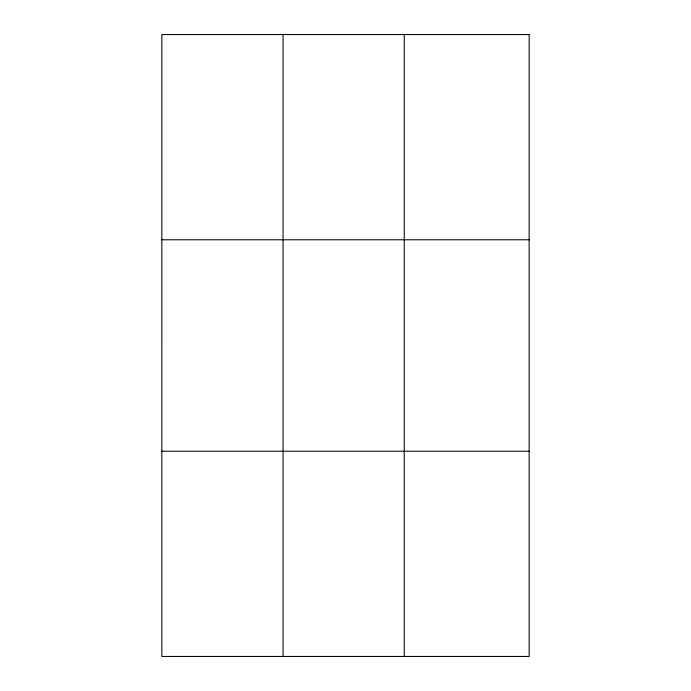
<?xml version="1.0" encoding="UTF-8"?>
<svg xmlns="http://www.w3.org/2000/svg" width="691" height="691" viewBox="0 0 691 691"><rect width="100%" height="100%" fill="white"/><g stroke="black" fill="none" stroke-linecap="round" stroke-linejoin="round"><path stroke-width="1.04" d="M283.06 656.45L283.06 34.55M404.27 656.45L404.27 34.55M161.841 239.777L529.151 239.777M161.841 451.223L529.151 451.223M529.151 34.55L161.849 34.55L161.841 656.45L529.151 656.45L529.151 34.55"/></g></svg>
